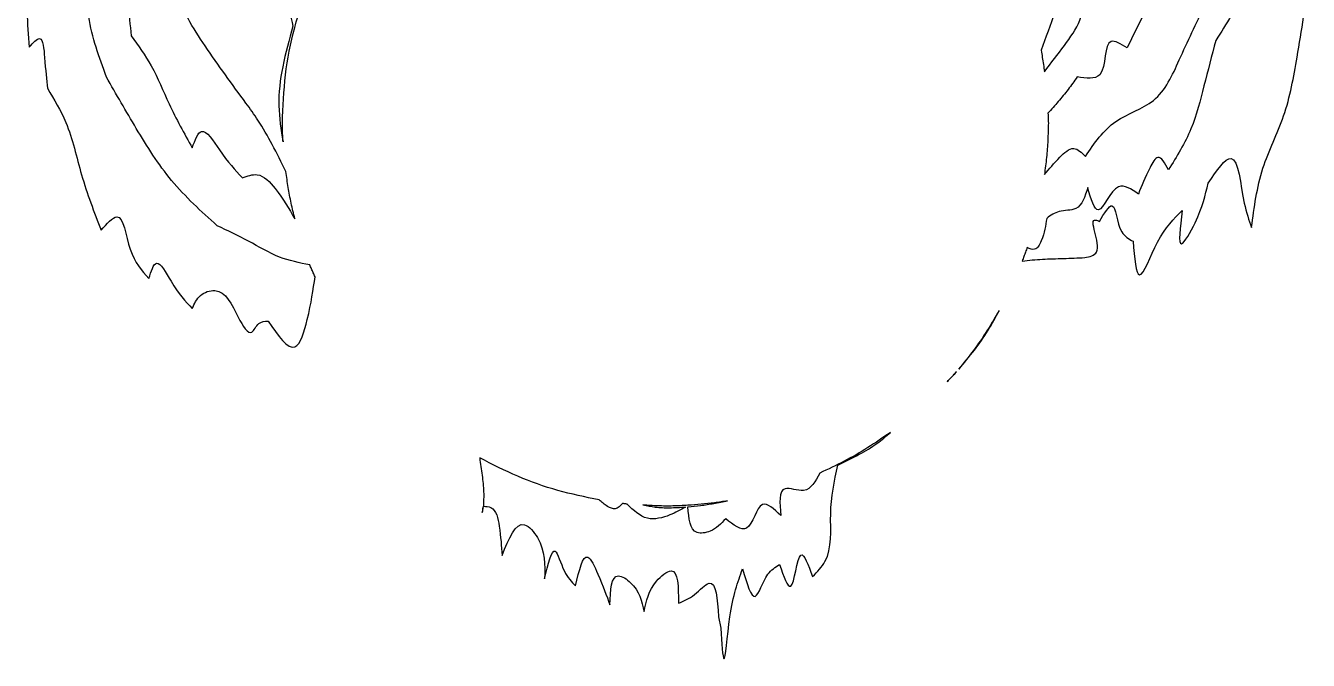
# Model space of a CAD drawing. Extents: x 17 to 174, y -3 to 182.
# Drawn here: x 37 to 170.5, y -3.4 to 62.6 of the extents above; entities that cross this region are included whole.
import ezdxf

# ---------------------------------------------------------------- set-up
doc = ezdxf.new("R2010")
doc.units = 0
doc.layers.add('Capa_1', color=7, linetype='CONTINUOUS')

msp = doc.modelspace()

# ---------------------------------------------------------------- linework, layer by layer
at = {"layer": 'Capa_1', "color": 7}
for p, q in [((138.313693, 32.984405), (138.313693, 32.984405)), ((133.875859, 26.612908), (133.875859, 26.612908)), ((126.997745, 20.30039), (126.997796, 20.30039)), ((84.662258, 12.624168), (84.662258, 12.624168)), ((109.131755, 1.134648), (109.34783, -0.063132))]:
    msp.add_line(p, q, dxfattribs=at)
for points, knots in [([(147.787981, 84.886285), (147.346234, 82.097882), (146.459162, 76.498494), (145.611516, 68.016914), (143.64912, 62.692964), (142.676011, 60.052933)], [0, 0, 0, 0, 8.476732, 17.022114, 25.427758, 25.427758, 25.427758, 25.427758]), ([(169.314041, 59.336905), (169.785223, 62.110161), (170.725483, 67.644296), (170.007914, 75.989872), (169.715709, 81.504294), (169.570908, 84.236951)], [0, 0, 0, 0, 8.403182, 16.768862, 24.986855, 24.986855, 24.986855, 24.986855]), ([(37.61438, 82.34022), (37.693698, 79.893152), (37.852639, 74.98962), (36.848551, 67.694439), (37.229026, 62.815435), (37.418145, 60.390277)], [0, 0, 0, 0, 7.335255, 14.69868, 21.976026, 21.976026, 21.976026, 21.976026]), ([(62.004552, 80.121578), (62.577658, 78.71556), (64.0154, 75.188305), (63.447533, 69.082596), (64.387849, 64.708053), (64.851029, 62.553245)], [0, 0, 0, 0, 4.504468, 11.300289, 17.897331, 17.897331, 17.897331, 17.897331]), ([(47.701618, 79.352082), (48.000277, 78.017583), (48.829758, 74.311214), (47.30157, 68.360347), (47.790778, 63.762172), (48.024079, 61.569328)], [0, 0, 0, 0, 4.064715, 11.289124, 17.87533, 17.87533, 17.87533, 17.87533]), ([(164.220813, 79.026313), (164.913585, 76.810973), (166.237493, 72.577392), (164.139913, 66.25246), (161.946349, 62.798831), (160.85454, 61.079847)], [0, 0, 0, 0, 6.793612, 12.982798, 19.116107, 19.116107, 19.116107, 19.116107]), ([(45.441085, 57.266539), (44.684507, 59.333127), (43.140424, 63.550777), (43.623295, 70.45852), (44.021957, 75.057146), (44.225656, 77.406843)], [0, 0, 0, 0, 6.528879, 13.324641, 20.424897, 20.424897, 20.424897, 20.424897]), ([(157.054463, 59.050824), (157.929827, 60.957696), (159.775806, 64.978928), (163.162283, 71.027012), (162.82501, 75.731884), (162.658668, 78.052316)], [0, 0, 0, 0, 6.327949, 13.344451, 20.172597, 20.172597, 20.172597, 20.172597]), ([(156.30481, 75.810523), (156.569804, 73.948736), (157.103449, 70.199477), (154.049546, 65.290153), (152.438375, 61.970249), (151.627197, 60.298774)], [0, 0, 0, 0, 5.464791, 11.00497, 16.622604, 16.622604, 16.622604, 16.622604]), ([(59.957891, 54.562828), (58.527988, 56.510833), (55.81038, 60.213121), (51.979242, 66.289708), (52.533226, 70.831163), (52.813037, 73.125004)], [0, 0, 0, 0, 7.315721, 13.903916, 20.627613, 20.627613, 20.627613, 20.627613]), ([(63.747495, 52.483646), (63.814629, 54.157413), (63.948766, 57.501651), (64.908039, 62.453806), (66.03236, 65.606237), (66.595075, 67.184006)], [0, 0, 0, 0, 5.02103, 10.032171, 15.0532, 15.0532, 15.0532, 15.0532]), ([(143.028789, 57.824922), (143.721097, 58.728915), (145.035897, 60.44574), (146.715985, 62.742418), (147.033699, 64.3595), (147.151327, 64.958198)], [0, 0, 0, 0, 3.433413, 6.520587, 8.335506, 8.335506, 8.335506, 8.335506]), ([(48.024079, 61.569328), (48.757882, 60.551049), (50.349984, 58.341734), (51.982502, 54.189095), (53.53345, 51.407602), (54.371875, 49.903957)], [0, 0, 0, 0, 3.751599, 8.139687, 13.303156, 13.303156, 13.303156, 13.303156]), ([(64.851029, 62.553245), (64.457806, 61.15984), (63.695823, 58.459718), (63.190252, 54.378273), (63.613116, 51.785408), (63.816397, 50.538957)], [0, 0, 0, 0, 4.345502, 8.42066, 12.193258, 12.193258, 12.193258, 12.193258]), ([(37.418145, 60.390277), (37.82143, 60.841798), (38.816993, 61.956441), (39.054743, 58.499788), (39.212196, 57.010647), (39.308814, 56.096861)], [0, 0, 0, 0, 1.382736, 3.413471, 6.638703, 6.638703, 6.638703, 6.638703]), ([(142.676011, 60.052933), (142.720812, 59.80629), (142.810411, 59.313015), (142.928032, 58.570168), (142.995202, 58.073341), (143.028789, 57.824922)], [0, 0, 0, 0, 0.752023, 1.504013, 2.256036, 2.256036, 2.256036, 2.256036]), ([(151.627197, 60.298774), (150.981742, 60.701463), (149.025862, 61.921704), (149.739189, 56.780125), (147.364117, 57.13653), (146.435298, 57.275909)], [0, 0, 0, 0, 1.803646, 5.46547, 7.81718, 7.81718, 7.81718, 7.81718]), ([(160.85454, 61.079847), (160.439793, 59.505851), (159.630214, 56.433428), (158.474989, 51.721486), (156.787856, 49.001662), (155.92447, 47.609798)], [0, 0, 0, 0, 4.891756, 9.548651, 14.429639, 14.429639, 14.429639, 14.429639]), ([(147.292438, 49.020359), (148.219509, 50.384637), (150.005618, 53.013076), (154.978861, 54.41924), (156.336885, 57.449591), (157.054463, 59.050824)], [0, 0, 0, 0, 4.820428, 9.287108, 14.29173, 14.29173, 14.29173, 14.29173]), ([(164.581857, 41.634075), (164.852717, 43.719851), (165.376704, 47.754836), (168.262688, 53.263705), (168.955601, 57.266356), (169.314041, 59.336905)], [0, 0, 0, 0, 6.261375, 12.112785, 18.383478, 18.383478, 18.383478, 18.383478]), ([(39.308814, 56.096861), (40.00292, 54.941351), (41.680828, 52.148061), (42.738155, 46.90603), (44.159895, 43.231392), (44.896484, 41.327599)], [0, 0, 0, 0, 4.019474, 9.716541, 15.841316, 15.841316, 15.841316, 15.841316]), ([(56.951564, 41.807707), (55.298185, 43.308052), (52.020007, 46.282806), (48.576187, 51.811148), (46.465451, 55.48404), (45.441085, 57.266539)], [0, 0, 0, 0, 6.66518, 13.215143, 19.391265, 19.391265, 19.391265, 19.391265]), ([(146.435298, 57.275909), (146.125067, 56.836573), (145.504201, 55.95733), (144.46545, 54.717715), (143.754661, 53.906794), (143.398655, 53.500637)], [0, 0, 0, 0, 1.612816, 3.227723, 4.848193, 4.848193, 4.848193, 4.848193]), ([(64.115707, 47.450498), (63.648132, 48.385986), (62.743085, 50.196732), (61.381183, 52.591929), (60.382913, 53.974279), (59.957891, 54.562828)], [0, 0, 0, 0, 3.137937, 6.073838, 8.2506, 8.2506, 8.2506, 8.2506]), ([(143.398655, 53.500637), (143.40379, 53.387681), (143.414061, 53.16177), (143.426004, 52.822757), (143.431657, 52.596683), (143.434483, 52.483646)], [0, 0, 0, 0, 0.339216, 0.67843, 1.017646, 1.017646, 1.017646, 1.017646]), ([(63.816397, 50.538957), (63.80452, 50.754867), (63.780766, 51.186681), (63.757795, 51.835025), (63.750928, 52.267437), (63.747495, 52.483646)], [0, 0, 0, 0, 0.648701, 1.29738, 1.946081, 1.946081, 1.946081, 1.946081]), ([(143.434483, 52.483646), (143.421401, 51.886796), (143.395241, 50.693248), (143.25946, 48.90656), (143.104952, 47.722765), (143.027688, 47.130794)], [0, 0, 0, 0, 1.790785, 3.581119, 5.371904, 5.371904, 5.371904, 5.371904]), ([(54.371875, 49.903957), (54.662714, 50.710755), (55.348341, 52.612714), (57.556136, 48.985071), (58.836129, 47.590724), (59.584717, 46.775258)], [0, 0, 0, 0, 1.971957, 4.648726, 8.419469, 8.419469, 8.419469, 8.419469]), ([(143.027688, 47.130794), (143.520668, 47.712088), (144.35757, 48.698916), (146.031262, 50.28301), (146.891986, 49.42128), (147.292438, 49.020359)], [0, 0, 0, 0, 2.423944, 4.114979, 5.586242, 5.586242, 5.586242, 5.586242]), ([(155.92447, 47.609798), (155.561202, 48.296588), (154.911521, 49.52487), (153.609889, 47.154036), (153.132213, 45.940851), (152.801836, 45.101771)], [0, 0, 0, 0, 1.700131, 3.040579, 6.047073, 6.047073, 6.047073, 6.047073]), ([(160.055828, 46.225698), (160.957458, 47.547857), (163.102272, 50.693034), (163.518096, 44.541048), (164.304333, 42.392473), (164.581857, 41.634075)], [0, 0, 0, 0, 3.5147, 8.360834, 11.004594, 11.004594, 11.004594, 11.004594]), ([(59.584717, 46.775258), (60.11474, 46.974005), (61.438914, 47.470539), (63.451778, 45.254125), (64.438027, 43.561752), (65.042299, 42.524839)], [0, 0, 0, 0, 1.579229, 3.945437, 7.688683, 7.688683, 7.688683, 7.688683]), ([(65.042299, 42.524839), (64.911831, 43.066668), (64.650924, 44.150206), (64.341697, 45.79402), (64.191043, 46.898298), (64.115707, 47.450498)], [0, 0, 0, 0, 1.671788, 3.343208, 5.014996, 5.014996, 5.014996, 5.014996]), ([(147.528909, 45.765433), (147.248152, 44.840052), (146.771601, 43.269327), (144.561463, 43.500709), (143.6713, 42.865466), (143.261952, 42.573345)], [0, 0, 0, 0, 2.503148, 4.248794, 5.734974, 5.734974, 5.734974, 5.734974]), ([(152.801836, 45.101771), (152.075699, 45.602325), (150.298257, 46.827585), (148.630164, 41.925077), (147.868963, 44.579579), (147.528909, 45.765433)], [0, 0, 0, 0, 2.199617, 5.384234, 7.955642, 7.955642, 7.955642, 7.955642]), ([(157.364797, 43.395207), (157.138856, 41.612681), (156.743663, 38.494861), (159.304597, 43.014919), (159.766934, 44.99096), (160.055828, 46.225698)], [0, 0, 0, 0, 3.466674, 6.063567, 10.389039, 10.389039, 10.389039, 10.389039]), ([(44.896484, 41.327599), (45.491816, 42.02203), (47.107967, 43.907204), (47.657489, 38.803621), (49.124483, 37.130689), (49.852461, 36.300516)], [0, 0, 0, 0, 2.135962, 5.798507, 9.406351, 9.406351, 9.406351, 9.406351]), ([(148.746546, 42.255295), (149.250071, 43.089282), (150.453922, 45.083215), (150.526958, 41.148565), (151.81031, 40.436106), (152.252827, 40.190441)], [0, 0, 0, 0, 2.08801, 4.992102, 6.520476, 6.520476, 6.520476, 6.520476]), ([(152.252827, 40.190441), (152.398832, 38.461142), (152.704321, 34.842915), (154.802669, 40.820453), (156.490201, 42.516301), (157.364797, 43.395207)], [0, 0, 0, 0, 3.551806, 7.43147, 11.605401, 11.605401, 11.605401, 11.605401]), ([(66.599483, 37.723754), (65.530075, 37.942535), (63.265991, 38.405724), (60.245496, 40.268631), (58.05095, 41.294024), (56.951564, 41.807707)], [0, 0, 0, 0, 3.250009, 6.880718, 10.525434, 10.525434, 10.525434, 10.525434]), ([(143.261952, 42.573345), (143.154725, 41.821067), (142.998338, 40.723892), (142.168191, 39.127341), (141.506067, 39.415839), (141.227418, 39.537252)], [0, 0, 0, 0, 2.419142, 3.528249, 4.334177, 4.334177, 4.334177, 4.334177]), ([(147.225743, 38.484981), (147.739013, 38.587331), (149.513102, 38.941098), (147.355256, 42.883402), (148.613613, 42.315308), (148.746546, 42.255295)], [0, 0, 0, 0, 1.355881, 4.686534, 5.079943, 5.079943, 5.079943, 5.079943]), ([(141.227418, 39.537252), (141.172858, 39.380596), (141.06374, 39.067287), (140.89303, 38.599808), (140.77457, 38.28991), (140.71534, 38.13496)], [0, 0, 0, 0, 0.497651, 0.995292, 1.492943, 1.492943, 1.492943, 1.492943]), ([(49.852461, 36.300516), (50.093203, 37.058579), (50.658855, 38.839739), (52.478154, 35.233932), (53.663591, 33.948002), (54.373529, 33.177882)], [0, 0, 0, 0, 1.787546, 4.200051, 7.802001, 7.802001, 7.802001, 7.802001]), ([(67.150147, 36.493993), (67.087115, 36.629801), (66.961054, 36.901413), (66.777484, 37.311368), (66.658817, 37.586291), (66.599483, 37.723754)], [0, 0, 0, 0, 0.449162, 0.898316, 1.347478, 1.347478, 1.347478, 1.347478]), ([(140.71534, 38.13496), (141.415855, 38.207444), (142.841081, 38.354914), (145.016259, 38.387115), (146.484727, 38.452159), (147.225743, 38.484981)], [0, 0, 0, 0, 2.111705, 4.296344, 6.521723, 6.521723, 6.521723, 6.521723]), ([(62.269686, 31.881974), (63.296164, 30.389146), (65.148765, 27.694869), (66.62707, 32.858673), (66.955504, 35.141252), (67.150147, 36.493993)], [0, 0, 0, 0, 3.872566, 6.989262, 11.52348, 11.52348, 11.52348, 11.52348]), ([(54.373529, 33.177882), (54.592468, 33.690188), (55.022589, 34.696648), (57.600615, 35.547163), (58.502902, 33.631719), (59.136029, 32.287669)], [0, 0, 0, 0, 1.62223, 3.186981, 6.867641, 6.867641, 6.867641, 6.867641]), ([(59.136029, 32.287669), (59.646175, 31.382428), (60.432282, 29.987501), (61.166411, 31.815729), (61.917409, 31.860822), (62.269686, 31.881974)], [0, 0, 0, 0, 2.105632, 3.244668, 4.251027, 4.251027, 4.251027, 4.251027]), ([(138.313693, 32.984405), (137.898249, 32.272279), (137.06756, 30.848371), (135.664428, 28.808791), (134.631617, 27.523933), (134.115088, 26.881349)], [0, 0, 0, 0, 2.472838, 4.944488, 7.417326, 7.417326, 7.417326, 7.417326]), ([(134.115088, 26.881349), (134.665774, 27.534001), (135.757259, 28.827587), (137.192003, 30.854147), (137.948365, 32.290591), (138.313693, 32.984405)], [0, 0, 0, 0, 2.561741, 5.077488, 7.427861, 7.427861, 7.427861, 7.427861]), ([(133.875859, 26.612908), (133.765982, 26.491792), (133.546229, 26.249563), (133.287551, 25.969764), (132.722504, 25.380781), (133.285576, 25.966011), (133.544037, 26.246767), (133.764916, 26.490491), (133.875859, 26.612908)], [0, 0, 0, 0, 0.472331, 0.944654, 1.416986, 1.883923, 2.356792, 2.833986, 2.833986, 2.833986, 2.833986]), ([(126.997796, 20.30039), (126.223395, 19.762268), (124.675079, 18.686361), (122.220006, 17.273824), (120.511688, 16.476011), (119.657261, 16.076979)], [0, 0, 0, 0, 2.828275, 5.654772, 8.483047, 8.483047, 8.483047, 8.483047]), ([(121.521971, 16.9038), (122.273947, 17.26711), (123.680357, 17.946604), (125.5495, 19.042667), (126.548602, 19.910333), (126.997745, 20.30039)], [0, 0, 0, 0, 2.506574, 4.688011, 6.469561, 6.469561, 6.469561, 6.469561]), ([(96.690276, 13.281238), (95.251124, 13.581305), (92.375007, 14.180983), (88.202645, 15.649007), (85.58468, 16.982394), (84.274702, 17.649595)], [0, 0, 0, 0, 4.407399, 8.808098, 13.215497, 13.215497, 13.215497, 13.215497]), ([(84.274702, 17.649595), (84.361638, 17.049118), (84.531676, 15.874638), (84.723086, 14.19761), (84.681415, 13.120599), (84.662208, 12.624168)], [0, 0, 0, 0, 1.821067, 3.561845, 5.050314, 5.050314, 5.050314, 5.050314]), ([(119.657261, 16.076979), (119.21416, 15.223659), (118.423197, 13.700426), (115.292132, 15.141608), (115.486339, 12.958625), (115.60142, 11.665064)], [0, 0, 0, 0, 2.466893, 4.403568, 7.220235, 7.220235, 7.220235, 7.220235]), ([(118.910865, 5.312298), (119.394231, 5.807163), (121.073816, 7.526703), (120.506209, 11.985503), (121.180229, 15.249093), (121.521971, 16.9038)], [0, 0, 0, 0, 2.016765, 7.007792, 12.140978, 12.140978, 12.140978, 12.140978]), ([(84.662258, 12.624168), (84.641542, 12.570002), (84.59489, 12.448023), (84.559525, 12.230232), (84.550418, 12.069141), (84.545399, 11.980363)], [0, 0, 0, 0, 0.173627, 0.390995, 0.657858, 0.657858, 0.657858, 0.657858]), ([(84.545399, 11.980363), (84.562575, 12.04643), (84.598113, 12.183128), (84.635114, 12.398552), (84.653043, 12.547575), (84.662258, 12.624168)], [0, 0, 0, 0, 0.204715, 0.423574, 0.655013, 0.655013, 0.655013, 0.655013]), ([(84.662208, 12.624168), (84.934876, 12.608224), (85.959084, 12.548336), (86.425961, 10.081319), (86.538708, 8.462842), (86.60524, 7.50779)], [0, 0, 0, 0, 0.772292, 2.900911, 5.965225, 5.965225, 5.965225, 5.965225]), ([(99.140428, 12.910821), (98.901719, 12.657503), (98.448703, 12.176762), (97.444099, 12.635185), (96.963293, 13.047253), (96.690276, 13.281238)], [0, 0, 0, 0, 0.938868, 1.781759, 2.88924, 2.88924, 2.88924, 2.88924]), ([(99.623843, 12.838601), (99.570091, 12.846362), (99.462588, 12.861883), (99.301447, 12.885957), (99.194101, 12.902533), (99.140428, 12.910821)], [0, 0, 0, 0, 0.162928, 0.325855, 0.488783, 0.488783, 0.488783, 0.488783]), ([(105.691068, 12.541505), (105.168481, 12.246329), (103.970273, 11.569538), (101.537317, 10.98025), (100.279051, 12.202268), (99.623843, 12.838601)], [0, 0, 0, 0, 1.824642, 4.183614, 6.746584, 6.746584, 6.746584, 6.746584]), ([(103.590939, 12.64017), (103.331532, 12.647075), (102.812728, 12.660884), (102.035133, 12.69984), (101.517547, 12.737953), (101.258748, 12.75701)], [0, 0, 0, 0, 0.778484, 1.55693, 2.335413, 2.335413, 2.335413, 2.335413]), ([(101.258748, 12.75701), (101.685994, 12.672913), (102.601564, 12.492697), (104.091526, 12.448578), (105.139339, 12.509452), (105.691068, 12.541505)], [0, 0, 0, 0, 1.304542, 2.795579, 4.45386, 4.45386, 4.45386, 4.45386]), ([(105.94132, 12.723398), (105.680415, 12.707984), (105.158616, 12.677157), (104.374954, 12.649407), (103.852282, 12.643249), (103.590939, 12.64017)], [0, 0, 0, 0, 0.784065, 1.568092, 2.352157, 2.352157, 2.352157, 2.352157]), ([(105.944678, 12.723398), (105.9424, 12.721447), (105.936772, 12.716628), (105.929012, 12.713166), (105.918504, 12.699585), (105.918294, 12.707548), (105.917675, 12.710866), (105.915424, 12.720871), (105.928858, 12.720801), (105.942274, 12.728574), (105.941547, 12.724628), (105.94132, 12.723398)], [0, 0, 0, 0, 0.008665, 0.021404, 0.032585, 0.036359, 0.039948, 0.043722, 0.064257, 0.071029, 0.074098, 0.074098, 0.074098, 0.074098]), ([(105.943575, 12.560245), (106.384259, 12.60531), (107.287098, 12.697635), (108.66125, 12.909707), (109.590535, 13.091214), (110.063909, 13.183674)], [0, 0, 0, 0, 1.328789, 2.722319, 4.169227, 4.169227, 4.169227, 4.169227]), ([(109.870435, 11.314488), (109.394504, 10.809824), (108.60924, 9.977153), (106.155551, 9.593779), (106.029133, 11.362924), (105.943575, 12.560245)], [0, 0, 0, 0, 2.078349, 3.429177, 6.257627, 6.257627, 6.257627, 6.257627]), ([(110.063909, 13.183674), (109.608507, 13.113492), (108.697772, 12.973138), (107.323593, 12.819589), (106.40434, 12.755463), (105.944678, 12.723398)], [0, 0, 0, 0, 1.382246, 2.764284, 4.14653, 4.14653, 4.14653, 4.14653]), ([(115.60142, 11.665064), (114.90103, 12.335402), (113.262555, 13.903573), (112.493308, 9.263963), (110.677536, 10.683507), (109.870435, 11.314488)], [0, 0, 0, 0, 2.21577, 5.183521, 7.558207, 7.558207, 7.558207, 7.558207]), ([(86.60524, 7.50779), (87.2981, 9.243508), (88.321865, 11.808189), (91.129287, 8.587852), (91.067139, 6.509025), (91.023781, 5.05875)], [0, 0, 0, 0, 3.95795, 5.848229, 10.20972, 10.20972, 10.20972, 10.20972]), ([(91.023781, 5.05875), (91.384316, 6.603727), (92.010526, 9.287191), (92.93676, 5.717736), (93.840536, 4.769449), (94.25721, 4.332254)], [0, 0, 0, 0, 3.080146, 5.349893, 7.291472, 7.291472, 7.291472, 7.291472]), ([(94.25721, 4.332254), (94.62582, 5.94495), (95.22713, 8.575725), (96.89695, 4.877906), (97.468541, 3.339614), (97.825777, 2.378203)], [0, 0, 0, 0, 3.258736, 5.31594, 8.744411, 8.744411, 8.744411, 8.744411]), ([(115.46577, 6.548686), (115.895105, 5.338871), (116.90243, 2.500356), (117.400375, 9.351209), (118.458092, 6.52297), (118.910865, 5.312298)], [0, 0, 0, 0, 2.529186, 5.934077, 8.482478, 8.482478, 8.482478, 8.482478]), ([(97.825777, 2.378203), (97.880378, 3.881955), (97.960329, 6.083852), (100.766158, 4.290724), (101.132064, 2.742224), (101.386629, 1.664915)], [0, 0, 0, 0, 3.127337, 4.579265, 7.898882, 7.898882, 7.898882, 7.898882]), ([(101.386629, 1.664915), (101.60819, 2.746443), (101.950021, 4.415052), (104.95263, 6.828873), (104.951847, 4.227714), (104.951338, 2.535824)], [0, 0, 0, 0, 3.407385, 5.257002, 8.698607, 8.698607, 8.698607, 8.698607]), ([(109.34783, -0.063132), (109.454846, -1.610702), (109.709213, -5.289142), (110.224681, 2.199897), (111.130261, 4.738386), (111.617184, 6.103311)], [0, 0, 0, 0, 3.216681, 7.645769, 12.797059, 12.797059, 12.797059, 12.797059]), ([(111.617184, 6.103311), (112.064786, 4.584367), (112.887517, 1.792418), (113.887422, 5.55758), (115.036759, 6.279293), (115.46577, 6.548686)], [0, 0, 0, 0, 3.149576, 5.789187, 7.361284, 7.361284, 7.361284, 7.361284]), ([(104.951338, 2.535824), (105.512057, 2.767908), (106.635883, 3.233063), (108.803899, 5.761894), (109.002068, 2.965008), (109.131755, 1.134648)], [0, 0, 0, 0, 1.906929, 3.821983, 7.448619, 7.448619, 7.448619, 7.448619])]:
    msp.add_open_spline(points, degree=3, knots=knots, dxfattribs=at)

doc.saveas('drawing.dxf')
